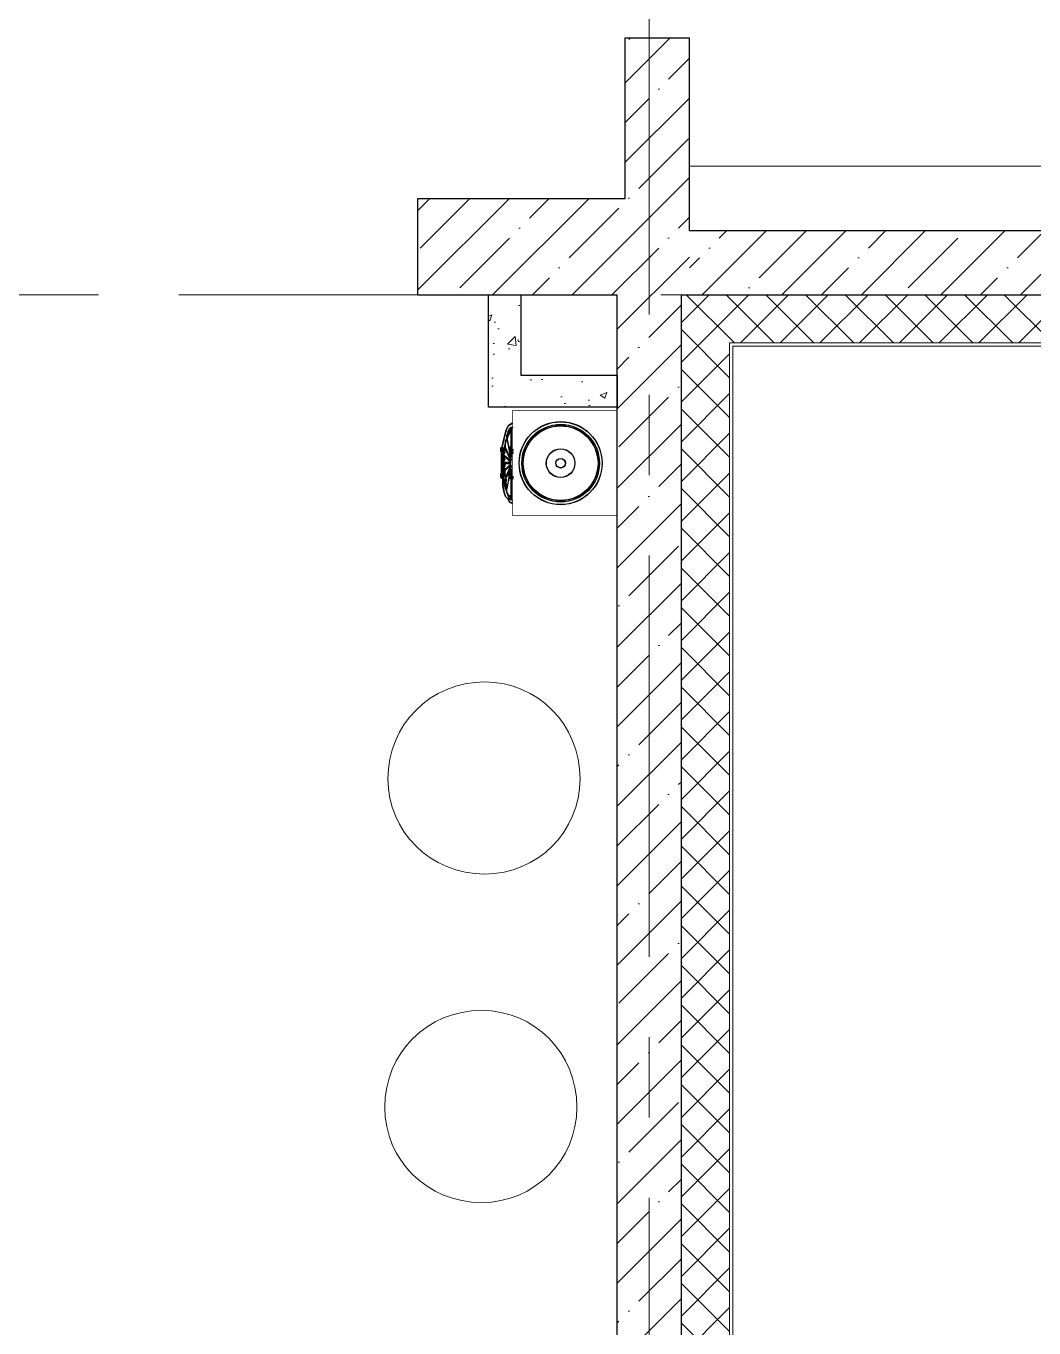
# Model space of a CAD drawing. Header units: millimetres. Extents: x -13407 to 93998, y -2611 to 109271.
# Drawn here: x 10960 to 14098, y 3033 to 7087 of the extents above; entities that cross this region are included whole.
import ezdxf

# ---------------------------------------------------------------- set-up
doc = ezdxf.new("R2010")
doc.units = ezdxf.units.MM
doc.linetypes.add('CENTER', pattern=[2, 1.25, -0.25, 0.25, -0.25])
for name, color, linetype, lineweight in [('АР_Навесной фасад', 5, 'Continuous', 5), ('АР_Оси', 193, 'Continuous', 9), ('АР_Перегородки газоблок', 165, 'Continuous', 30), ('АР_Перегородки газоблок_Штрих', 165, 'Continuous', 5), ('АР_Подоконники', 163, 'Continuous', 9), ('АР_Сущ Несущая стена', 202, 'Continuous', 30), ('АР_Утеплитель', 250, 'Continuous', 9), ('АР_Штриховка монолит', 250, 'Continuous', 9), ('ТХ_мебель передв', 250, 'Continuous', 13)]:
    doc.layers.add(name, color=color, linetype=linetype, lineweight=lineweight)
doc.layers.add('ТХ_обор_бытовое', color=14, linetype='Continuous')

# ---------------------------------------------------------------- blocks, each defined once
blk = doc.blocks.new('У300')
at = {"layer": 'ТХ_обор_бытовое', "transparency": 33554559}
for points in [[(-230550.5, 67413.5), (-230554.7, 67413.5), (-230554.7, 67409.3), (-230550.5, 67405.1), (-230546.2, 67409.3), (-230546.2, 67413.5)], [(-230550.5, 67413), (-230554.7, 67413), (-230554.7, 67408.8), (-230550.5, 67404.6), (-230546.3, 67408.8), (-230546.3, 67413)], [(-230546.2, 67417.8), (-230550.5, 67417.8), (-230550.5, 67413.5), (-230546.2, 67409.3), (-230542, 67413.5), (-230542, 67417.8)], [(-230546.3, 67417.3), (-230550.5, 67417.3), (-230550.5, 67413), (-230546.3, 67408.8), (-230542, 67413), (-230542, 67417.3)], [(-230575.9, 67354.3), (-230580.1, 67354.3), (-230580.1, 67350), (-230575.9, 67345.8), (-230571.6, 67350), (-230571.6, 67354.3)], [(-230575.9, 67354.3), (-230580.1, 67354.3), (-230580.1, 67350), (-230575.9, 67345.8), (-230571.6, 67350), (-230571.6, 67354.3)], [(-230575.9, 67354.3), (-230580.1, 67354.3), (-230580.1, 67350), (-230575.9, 67345.8), (-230571.6, 67350), (-230571.6, 67354.3)], [(-230575.9, 67354.3), (-230580.1, 67354.3), (-230580.1, 67350), (-230575.9, 67345.8), (-230571.6, 67350), (-230571.6, 67354.3)], [(-230575.9, 67354.3), (-230580.1, 67354.3), (-230580.1, 67350), (-230575.9, 67345.8), (-230571.6, 67350), (-230571.6, 67354.3)], [(-230575.9, 67354.3), (-230580.1, 67354.3), (-230580.1, 67350), (-230575.9, 67345.8), (-230571.6, 67350), (-230571.6, 67354.3)], [(-230575.9, 67353.8), (-230580.1, 67353.8), (-230580.1, 67349.5), (-230575.9, 67345.3), (-230571.7, 67349.5), (-230571.7, 67353.8)], [(-230575.9, 67353.8), (-230580.1, 67353.8), (-230580.1, 67349.5), (-230575.9, 67345.3), (-230571.7, 67349.5), (-230571.7, 67353.8)], [(-230575.9, 67353.8), (-230580.1, 67353.8), (-230580.1, 67349.5), (-230575.9, 67345.3), (-230571.7, 67349.5), (-230571.7, 67353.8)], [(-230575.9, 67353.8), (-230580.1, 67353.8), (-230580.1, 67349.5), (-230575.9, 67345.3), (-230571.7, 67349.5), (-230571.7, 67353.8)], [(-230575.9, 67353.8), (-230580.1, 67353.8), (-230580.1, 67349.5), (-230575.9, 67345.3), (-230571.7, 67349.5), (-230571.7, 67353.8)], [(-230575.9, 67353.8), (-230580.1, 67353.8), (-230580.1, 67349.5), (-230575.9, 67345.3), (-230571.7, 67349.5), (-230571.7, 67353.8)], [(-230575.9, 67350), (-230580.1, 67350), (-230580.1, 67345.8), (-230575.9, 67341.6), (-230571.6, 67345.8), (-230571.6, 67350)], [(-230575.9, 67350), (-230580.1, 67350), (-230580.1, 67345.8), (-230575.9, 67341.6), (-230571.6, 67345.8), (-230571.6, 67350)], [(-230575.9, 67350), (-230580.1, 67350), (-230580.1, 67345.8), (-230575.9, 67341.6), (-230571.6, 67345.8), (-230571.6, 67350)], [(-230575.9, 67350), (-230580.1, 67350), (-230580.1, 67345.8), (-230575.9, 67341.6), (-230571.6, 67345.8), (-230571.6, 67350)], [(-230575.9, 67350), (-230580.1, 67350), (-230580.1, 67345.8), (-230575.9, 67341.6), (-230571.6, 67345.8), (-230571.6, 67350)], [(-230575.9, 67350), (-230580.1, 67350), (-230580.1, 67345.8), (-230575.9, 67341.6), (-230571.6, 67345.8), (-230571.6, 67350)], [(-230575.9, 67350), (-230580.1, 67350), (-230580.1, 67345.8), (-230575.9, 67341.6), (-230571.6, 67345.8), (-230571.6, 67350)], [(-230575.9, 67350), (-230580.1, 67350), (-230580.1, 67345.8), (-230575.9, 67341.6), (-230571.6, 67345.8), (-230571.6, 67350)], [(-230575.9, 67350), (-230580.1, 67350), (-230580.1, 67345.8), (-230575.9, 67341.6), (-230571.6, 67345.8), (-230571.6, 67350)], [(-230575.9, 67350), (-230580.1, 67350), (-230580.1, 67345.8), (-230575.9, 67341.6), (-230571.6, 67345.8), (-230571.6, 67350)], [(-230575.9, 67350), (-230580.1, 67350), (-230580.1, 67345.8), (-230575.9, 67341.6), (-230571.6, 67345.8), (-230571.6, 67350)], [(-230575.9, 67350), (-230580.1, 67350), (-230580.1, 67345.8), (-230575.9, 67341.6), (-230571.6, 67345.8), (-230571.6, 67350)], [(-230575.9, 67350), (-230580.1, 67350), (-230580.1, 67345.8), (-230575.9, 67341.6), (-230571.6, 67345.8), (-230571.6, 67350)], [(-230575.9, 67349.5), (-230580.1, 67349.5), (-230580.1, 67345.3), (-230575.9, 67341.1), (-230571.7, 67345.3), (-230571.7, 67349.5)], [(-230575.9, 67349.5), (-230580.1, 67349.5), (-230580.1, 67345.3), (-230575.9, 67341.1), (-230571.7, 67345.3), (-230571.7, 67349.5)], [(-230575.9, 67349.5), (-230580.1, 67349.5), (-230580.1, 67345.3), (-230575.9, 67341.1), (-230571.7, 67345.3), (-230571.7, 67349.5)], [(-230575.9, 67349.5), (-230580.1, 67349.5), (-230580.1, 67345.3), (-230575.9, 67341.1), (-230571.7, 67345.3), (-230571.7, 67349.5)], [(-230575.9, 67349.5), (-230580.1, 67349.5), (-230580.1, 67345.3), (-230575.9, 67341.1), (-230571.7, 67345.3), (-230571.7, 67349.5)], [(-230575.9, 67349.5), (-230580.1, 67349.5), (-230580.1, 67345.3), (-230575.9, 67341.1), (-230571.7, 67345.3), (-230571.7, 67349.5)], [(-230575.9, 67349.5), (-230580.1, 67349.5), (-230580.1, 67345.3), (-230575.9, 67341.1), (-230571.7, 67345.3), (-230571.7, 67349.5)], [(-230575.9, 67349.5), (-230580.1, 67349.5), (-230580.1, 67345.3), (-230575.9, 67341.1), (-230571.7, 67345.3), (-230571.7, 67349.5)], [(-230575.9, 67349.5), (-230580.1, 67349.5), (-230580.1, 67345.3), (-230575.9, 67341.1), (-230571.7, 67345.3), (-230571.7, 67349.5)], [(-230575.9, 67349.5), (-230580.1, 67349.5), (-230580.1, 67345.3), (-230575.9, 67341.1), (-230571.7, 67345.3), (-230571.7, 67349.5)], [(-230575.9, 67349.5), (-230580.1, 67349.5), (-230580.1, 67345.3), (-230575.9, 67341.1), (-230571.7, 67345.3), (-230571.7, 67349.5)], [(-230575.9, 67349.5), (-230580.1, 67349.5), (-230580.1, 67345.3), (-230575.9, 67341.1), (-230571.7, 67345.3), (-230571.7, 67349.5)], [(-230575.9, 67349.5), (-230580.1, 67349.5), (-230580.1, 67345.3), (-230575.9, 67341.1), (-230571.7, 67345.3), (-230571.7, 67349.5)], [(-230575.9, 67345.8), (-230580.1, 67345.8), (-230580.1, 67341.6), (-230575.9, 67337.3), (-230571.6, 67341.6), (-230571.6, 67345.8)], [(-230575.9, 67345.3), (-230580.1, 67345.3), (-230580.1, 67341.1), (-230575.9, 67336.8), (-230571.7, 67341.1), (-230571.7, 67345.3)], [(-230571.6, 67354.3), (-230575.9, 67354.3), (-230575.9, 67350), (-230571.6, 67345.8), (-230567.4, 67350), (-230567.4, 67354.3)], [(-230571.6, 67354.3), (-230575.9, 67354.3), (-230575.9, 67350), (-230571.6, 67345.8), (-230567.4, 67350), (-230567.4, 67354.3)], [(-230571.6, 67354.3), (-230575.9, 67354.3), (-230575.9, 67350), (-230571.6, 67345.8), (-230567.4, 67350), (-230567.4, 67354.3)], [(-230571.6, 67354.3), (-230575.9, 67354.3), (-230575.9, 67350), (-230571.6, 67345.8), (-230567.4, 67350), (-230567.4, 67354.3)], [(-230571.6, 67354.3), (-230575.9, 67354.3), (-230575.9, 67350), (-230571.6, 67345.8), (-230567.4, 67350), (-230567.4, 67354.3)], [(-230571.7, 67353.8), (-230575.9, 67353.8), (-230575.9, 67349.5), (-230571.7, 67345.3), (-230567.4, 67349.5), (-230567.4, 67353.8)], [(-230571.7, 67353.8), (-230575.9, 67353.8), (-230575.9, 67349.5), (-230571.7, 67345.3), (-230567.4, 67349.5), (-230567.4, 67353.8)], [(-230571.7, 67353.8), (-230575.9, 67353.8), (-230575.9, 67349.5), (-230571.7, 67345.3), (-230567.4, 67349.5), (-230567.4, 67353.8)], [(-230571.7, 67353.8), (-230575.9, 67353.8), (-230575.9, 67349.5), (-230571.7, 67345.3), (-230567.4, 67349.5), (-230567.4, 67353.8)], [(-230571.7, 67353.8), (-230575.9, 67353.8), (-230575.9, 67349.5), (-230571.7, 67345.3), (-230567.4, 67349.5), (-230567.4, 67353.8)], [(-230571.6, 67350), (-230575.9, 67350), (-230575.9, 67345.8), (-230571.6, 67341.6), (-230567.4, 67345.8), (-230567.4, 67350)], [(-230571.6, 67350), (-230575.9, 67350), (-230575.9, 67345.8), (-230571.6, 67341.6), (-230567.4, 67345.8), (-230567.4, 67350)], [(-230571.6, 67350), (-230575.9, 67350), (-230575.9, 67345.8), (-230571.6, 67341.6), (-230567.4, 67345.8), (-230567.4, 67350)], [(-230571.6, 67350), (-230575.9, 67350), (-230575.9, 67345.8), (-230571.6, 67341.6), (-230567.4, 67345.8), (-230567.4, 67350)], [(-230571.6, 67350), (-230575.9, 67350), (-230575.9, 67345.8), (-230571.6, 67341.6), (-230567.4, 67345.8), (-230567.4, 67350)], [(-230571.6, 67350), (-230575.9, 67350), (-230575.9, 67345.8), (-230571.6, 67341.6), (-230567.4, 67345.8), (-230567.4, 67350)], [(-230571.6, 67350), (-230575.9, 67350), (-230575.9, 67345.8), (-230571.6, 67341.6), (-230567.4, 67345.8), (-230567.4, 67350)], [(-230571.6, 67350), (-230575.9, 67350), (-230575.9, 67345.8), (-230571.6, 67341.6), (-230567.4, 67345.8), (-230567.4, 67350)], [(-230571.7, 67349.5), (-230575.9, 67349.5), (-230575.9, 67345.3), (-230571.7, 67341.1), (-230567.4, 67345.3), (-230567.4, 67349.5)], [(-230571.7, 67349.5), (-230575.9, 67349.5), (-230575.9, 67345.3), (-230571.7, 67341.1), (-230567.4, 67345.3), (-230567.4, 67349.5)], [(-230571.7, 67349.5), (-230575.9, 67349.5), (-230575.9, 67345.3), (-230571.7, 67341.1), (-230567.4, 67345.3), (-230567.4, 67349.5)], [(-230571.7, 67349.5), (-230575.9, 67349.5), (-230575.9, 67345.3), (-230571.7, 67341.1), (-230567.4, 67345.3), (-230567.4, 67349.5)], [(-230571.7, 67349.5), (-230575.9, 67349.5), (-230575.9, 67345.3), (-230571.7, 67341.1), (-230567.4, 67345.3), (-230567.4, 67349.5)], [(-230571.7, 67349.5), (-230575.9, 67349.5), (-230575.9, 67345.3), (-230571.7, 67341.1), (-230567.4, 67345.3), (-230567.4, 67349.5)], [(-230571.7, 67349.5), (-230575.9, 67349.5), (-230575.9, 67345.3), (-230571.7, 67341.1), (-230567.4, 67345.3), (-230567.4, 67349.5)], [(-230571.7, 67349.5), (-230575.9, 67349.5), (-230575.9, 67345.3), (-230571.7, 67341.1), (-230567.4, 67345.3), (-230567.4, 67349.5)], [(-230567.4, 67341.1), (-230571.7, 67341.1), (-230571.7, 67336.8), (-230567.4, 67332.6), (-230563.2, 67336.8), (-230563.2, 67341.1)], [(-230567.4, 67341.6), (-230571.6, 67341.6), (-230571.6, 67337.3), (-230567.4, 67333.1), (-230563.2, 67337.3), (-230563.2, 67341.6)], [(-230567.4, 67328.9), (-230571.6, 67328.9), (-230571.6, 67324.6), (-230567.4, 67320.4), (-230563.2, 67324.6), (-230563.2, 67328.9)], [(-230546.2, 67358.5), (-230550.5, 67358.5), (-230550.5, 67354.3), (-230546.2, 67350), (-230542, 67354.3), (-230542, 67358.5)], [(-230546.2, 67358.5), (-230550.5, 67358.5), (-230550.5, 67354.3), (-230546.2, 67350), (-230542, 67354.3), (-230542, 67358.5)], [(-230546.3, 67358), (-230550.5, 67358), (-230550.5, 67353.8), (-230546.3, 67349.5), (-230542, 67353.8), (-230542, 67358)], [(-230546.3, 67358), (-230550.5, 67358), (-230550.5, 67353.8), (-230546.3, 67349.5), (-230542, 67353.8), (-230542, 67358)], [(-230546.2, 67354.3), (-230550.5, 67354.3), (-230550.5, 67350), (-230546.2, 67345.8), (-230542, 67350), (-230542, 67354.3)], [(-230546.2, 67354.3), (-230550.5, 67354.3), (-230550.5, 67350), (-230546.2, 67345.8), (-230542, 67350), (-230542, 67354.3)], [(-230546.2, 67354.3), (-230550.5, 67354.3), (-230550.5, 67350), (-230546.2, 67345.8), (-230542, 67350), (-230542, 67354.3)], [(-230546.3, 67353.8), (-230550.5, 67353.8), (-230550.5, 67349.5), (-230546.3, 67345.3), (-230542, 67349.5), (-230542, 67353.8)], [(-230546.3, 67353.8), (-230550.5, 67353.8), (-230550.5, 67349.5), (-230546.3, 67345.3), (-230542, 67349.5), (-230542, 67353.8)], [(-230546.3, 67353.8), (-230550.5, 67353.8), (-230550.5, 67349.5), (-230546.3, 67345.3), (-230542, 67349.5), (-230542, 67353.8)], [(-230546.2, 67350), (-230550.5, 67350), (-230550.5, 67345.8), (-230546.2, 67341.6), (-230542, 67345.8), (-230542, 67350)], [(-230546.3, 67349.5), (-230550.5, 67349.5), (-230550.5, 67345.3), (-230546.3, 67341.1), (-230542, 67345.3), (-230542, 67349.5)], [(-230546.2, 67345.8), (-230550.5, 67345.8), (-230550.5, 67341.6), (-230546.2, 67337.3), (-230542, 67341.6), (-230542, 67345.8)], [(-230546.2, 67345.8), (-230550.5, 67345.8), (-230550.5, 67341.6), (-230546.2, 67337.3), (-230542, 67341.6), (-230542, 67345.8)], [(-230546.2, 67345.8), (-230550.5, 67345.8), (-230550.5, 67341.6), (-230546.2, 67337.3), (-230542, 67341.6), (-230542, 67345.8)], [(-230546.2, 67345.8), (-230550.5, 67345.8), (-230550.5, 67341.6), (-230546.2, 67337.3), (-230542, 67341.6), (-230542, 67345.8)], [(-230546.3, 67345.3), (-230550.5, 67345.3), (-230550.5, 67341.1), (-230546.3, 67336.8), (-230542, 67341.1), (-230542, 67345.3)], [(-230546.3, 67345.3), (-230550.5, 67345.3), (-230550.5, 67341.1), (-230546.3, 67336.8), (-230542, 67341.1), (-230542, 67345.3)], [(-230546.3, 67345.3), (-230550.5, 67345.3), (-230550.5, 67341.1), (-230546.3, 67336.8), (-230542, 67341.1), (-230542, 67345.3)], [(-230546.3, 67345.3), (-230550.5, 67345.3), (-230550.5, 67341.1), (-230546.3, 67336.8), (-230542, 67341.1), (-230542, 67345.3)], [(-230542, 67349.5), (-230546.3, 67349.5), (-230546.3, 67345.3), (-230542, 67341.1), (-230537.8, 67345.3), (-230537.8, 67349.5)], [(-230542, 67341.1), (-230546.3, 67341.1), (-230546.3, 67336.8), (-230542, 67332.6), (-230537.8, 67336.8), (-230537.8, 67341.1)], [(-230542, 67341.1), (-230546.3, 67341.1), (-230546.3, 67336.8), (-230542, 67332.6), (-230537.8, 67336.8), (-230537.8, 67341.1)], [(-230542, 67350), (-230546.2, 67350), (-230546.2, 67345.8), (-230542, 67341.6), (-230537.8, 67345.8), (-230537.8, 67350)], [(-230542, 67341.6), (-230546.2, 67341.6), (-230546.2, 67337.3), (-230542, 67333.1), (-230537.8, 67337.3), (-230537.8, 67341.6)], [(-230542, 67341.6), (-230546.2, 67341.6), (-230546.2, 67337.3), (-230542, 67333.1), (-230537.8, 67337.3), (-230537.8, 67341.6)], [(-230567.4, 67328.4), (-230571.7, 67328.4), (-230571.7, 67324.1), (-230567.4, 67319.9), (-230563.2, 67324.1), (-230563.2, 67328.4)], [(-230567.4, 67319.9), (-230571.7, 67319.9), (-230571.7, 67315.7), (-230567.4, 67311.4), (-230563.2, 67315.7), (-230563.2, 67319.9)], [(-230567.4, 67307.2), (-230571.7, 67307.2), (-230571.7, 67303), (-230567.4, 67298.7), (-230563.2, 67303), (-230563.2, 67307.2)], [(-230567.4, 67303), (-230571.7, 67303), (-230571.7, 67298.7), (-230567.4, 67294.5), (-230563.2, 67298.7), (-230563.2, 67303)], [(-230567.4, 67303), (-230571.7, 67303), (-230571.7, 67298.7), (-230567.4, 67294.5), (-230563.2, 67298.7), (-230563.2, 67303)], [(-230567.4, 67298.7), (-230571.7, 67298.7), (-230571.7, 67294.5), (-230567.4, 67290.3), (-230563.2, 67294.5), (-230563.2, 67298.7)], [(-230567.4, 67298.7), (-230571.7, 67298.7), (-230571.7, 67294.5), (-230567.4, 67290.3), (-230563.2, 67294.5), (-230563.2, 67298.7)], [(-230567.4, 67298.7), (-230571.7, 67298.7), (-230571.7, 67294.5), (-230567.4, 67290.3), (-230563.2, 67294.5), (-230563.2, 67298.7)], [(-230567.4, 67298.7), (-230571.7, 67298.7), (-230571.7, 67294.5), (-230567.4, 67290.3), (-230563.2, 67294.5), (-230563.2, 67298.7)], [(-230567.4, 67290.3), (-230571.7, 67290.3), (-230571.7, 67286), (-230567.4, 67281.8), (-230563.2, 67286), (-230563.2, 67290.3)], [(-230567.4, 67320.4), (-230571.6, 67320.4), (-230571.6, 67316.2), (-230567.4, 67311.9), (-230563.2, 67316.2), (-230563.2, 67320.4)], [(-230567.4, 67307.7), (-230571.6, 67307.7), (-230571.6, 67303.5), (-230567.4, 67299.2), (-230563.2, 67303.5), (-230563.2, 67307.7)], [(-230567.4, 67303.5), (-230571.6, 67303.5), (-230571.6, 67299.2), (-230567.4, 67295), (-230563.2, 67299.2), (-230563.2, 67303.5)], [(-230567.4, 67303.5), (-230571.6, 67303.5), (-230571.6, 67299.2), (-230567.4, 67295), (-230563.2, 67299.2), (-230563.2, 67303.5)], [(-230567.4, 67299.2), (-230571.6, 67299.2), (-230571.6, 67295), (-230567.4, 67290.8), (-230563.2, 67295), (-230563.2, 67299.2)], [(-230567.4, 67299.2), (-230571.6, 67299.2), (-230571.6, 67295), (-230567.4, 67290.8), (-230563.2, 67295), (-230563.2, 67299.2)], [(-230567.4, 67299.2), (-230571.6, 67299.2), (-230571.6, 67295), (-230567.4, 67290.8), (-230563.2, 67295), (-230563.2, 67299.2)], [(-230567.4, 67299.2), (-230571.6, 67299.2), (-230571.6, 67295), (-230567.4, 67290.8), (-230563.2, 67295), (-230563.2, 67299.2)], [(-230567.4, 67290.8), (-230571.6, 67290.8), (-230571.6, 67286.5), (-230567.4, 67282.3), (-230563.2, 67286.5), (-230563.2, 67290.8)], [(-230575.9, 67273.8), (-230580.1, 67273.8), (-230580.1, 67269.6), (-230575.9, 67265.4), (-230571.6, 67269.6), (-230571.6, 67273.8)], [(-230575.9, 67273.8), (-230580.1, 67273.8), (-230580.1, 67269.6), (-230575.9, 67265.4), (-230571.6, 67269.6), (-230571.6, 67273.8)], [(-230575.9, 67273.3), (-230580.1, 67273.3), (-230580.1, 67269.1), (-230575.9, 67264.9), (-230571.7, 67269.1), (-230571.7, 67273.3)], [(-230575.9, 67273.3), (-230580.1, 67273.3), (-230580.1, 67269.1), (-230575.9, 67264.9), (-230571.7, 67269.1), (-230571.7, 67273.3)], [(-230575.9, 67269.6), (-230580.1, 67269.6), (-230580.1, 67265.4), (-230575.9, 67261.1), (-230571.6, 67265.4), (-230571.6, 67269.6)], [(-230575.9, 67269.6), (-230580.1, 67269.6), (-230580.1, 67265.4), (-230575.9, 67261.1), (-230571.6, 67265.4), (-230571.6, 67269.6)], [(-230575.9, 67269.6), (-230580.1, 67269.6), (-230580.1, 67265.4), (-230575.9, 67261.1), (-230571.6, 67265.4), (-230571.6, 67269.6)], [(-230575.9, 67269.6), (-230580.1, 67269.6), (-230580.1, 67265.4), (-230575.9, 67261.1), (-230571.6, 67265.4), (-230571.6, 67269.6)], [(-230575.9, 67269.6), (-230580.1, 67269.6), (-230580.1, 67265.4), (-230575.9, 67261.1), (-230571.6, 67265.4), (-230571.6, 67269.6)], [(-230575.9, 67269.6), (-230580.1, 67269.6), (-230580.1, 67265.4), (-230575.9, 67261.1), (-230571.6, 67265.4), (-230571.6, 67269.6)], [(-230575.9, 67269.6), (-230580.1, 67269.6), (-230580.1, 67265.4), (-230575.9, 67261.1), (-230571.6, 67265.4), (-230571.6, 67269.6)], [(-230575.9, 67269.6), (-230580.1, 67269.6), (-230580.1, 67265.4), (-230575.9, 67261.1), (-230571.6, 67265.4), (-230571.6, 67269.6)], [(-230575.9, 67269.6), (-230580.1, 67269.6), (-230580.1, 67265.4), (-230575.9, 67261.1), (-230571.6, 67265.4), (-230571.6, 67269.6)], [(-230575.9, 67269.1), (-230580.1, 67269.1), (-230580.1, 67264.9), (-230575.9, 67260.6), (-230571.7, 67264.9), (-230571.7, 67269.1)], [(-230575.9, 67269.1), (-230580.1, 67269.1), (-230580.1, 67264.9), (-230575.9, 67260.6), (-230571.7, 67264.9), (-230571.7, 67269.1)], [(-230575.9, 67269.1), (-230580.1, 67269.1), (-230580.1, 67264.9), (-230575.9, 67260.6), (-230571.7, 67264.9), (-230571.7, 67269.1)], [(-230575.9, 67269.1), (-230580.1, 67269.1), (-230580.1, 67264.9), (-230575.9, 67260.6), (-230571.7, 67264.9), (-230571.7, 67269.1)], [(-230575.9, 67269.1), (-230580.1, 67269.1), (-230580.1, 67264.9), (-230575.9, 67260.6), (-230571.7, 67264.9), (-230571.7, 67269.1)], [(-230575.9, 67269.1), (-230580.1, 67269.1), (-230580.1, 67264.9), (-230575.9, 67260.6), (-230571.7, 67264.9), (-230571.7, 67269.1)], [(-230575.9, 67269.1), (-230580.1, 67269.1), (-230580.1, 67264.9), (-230575.9, 67260.6), (-230571.7, 67264.9), (-230571.7, 67269.1)], [(-230575.9, 67269.1), (-230580.1, 67269.1), (-230580.1, 67264.9), (-230575.9, 67260.6), (-230571.7, 67264.9), (-230571.7, 67269.1)], [(-230575.9, 67269.1), (-230580.1, 67269.1), (-230580.1, 67264.9), (-230575.9, 67260.6), (-230571.7, 67264.9), (-230571.7, 67269.1)], [(-230575.9, 67265.4), (-230580.1, 67265.4), (-230580.1, 67261.1), (-230575.9, 67256.9), (-230571.6, 67261.1), (-230571.6, 67265.4)], [(-230575.9, 67265.4), (-230580.1, 67265.4), (-230580.1, 67261.1), (-230575.9, 67256.9), (-230571.6, 67261.1), (-230571.6, 67265.4)], [(-230575.9, 67265.4), (-230580.1, 67265.4), (-230580.1, 67261.1), (-230575.9, 67256.9), (-230571.6, 67261.1), (-230571.6, 67265.4)], [(-230575.9, 67265.4), (-230580.1, 67265.4), (-230580.1, 67261.1), (-230575.9, 67256.9), (-230571.6, 67261.1), (-230571.6, 67265.4)], [(-230575.9, 67265.4), (-230580.1, 67265.4), (-230580.1, 67261.1), (-230575.9, 67256.9), (-230571.6, 67261.1), (-230571.6, 67265.4)], [(-230575.9, 67264.9), (-230580.1, 67264.9), (-230580.1, 67260.6), (-230575.9, 67256.4), (-230571.7, 67260.6), (-230571.7, 67264.9)], [(-230575.9, 67264.9), (-230580.1, 67264.9), (-230580.1, 67260.6), (-230575.9, 67256.4), (-230571.7, 67260.6), (-230571.7, 67264.9)], [(-230575.9, 67264.9), (-230580.1, 67264.9), (-230580.1, 67260.6), (-230575.9, 67256.4), (-230571.7, 67260.6), (-230571.7, 67264.9)], [(-230575.9, 67264.9), (-230580.1, 67264.9), (-230580.1, 67260.6), (-230575.9, 67256.4), (-230571.7, 67260.6), (-230571.7, 67264.9)], [(-230575.9, 67264.9), (-230580.1, 67264.9), (-230580.1, 67260.6), (-230575.9, 67256.4), (-230571.7, 67260.6), (-230571.7, 67264.9)], [(-230571.6, 67269.6), (-230575.9, 67269.6), (-230575.9, 67265.4), (-230571.6, 67261.1), (-230567.4, 67265.4), (-230567.4, 67269.6)], [(-230571.6, 67269.6), (-230575.9, 67269.6), (-230575.9, 67265.4), (-230571.6, 67261.1), (-230567.4, 67265.4), (-230567.4, 67269.6)], [(-230571.6, 67269.6), (-230575.9, 67269.6), (-230575.9, 67265.4), (-230571.6, 67261.1), (-230567.4, 67265.4), (-230567.4, 67269.6)], [(-230571.6, 67269.6), (-230575.9, 67269.6), (-230575.9, 67265.4), (-230571.6, 67261.1), (-230567.4, 67265.4), (-230567.4, 67269.6)], [(-230571.6, 67269.6), (-230575.9, 67269.6), (-230575.9, 67265.4), (-230571.6, 67261.1), (-230567.4, 67265.4), (-230567.4, 67269.6)], [(-230571.6, 67269.6), (-230575.9, 67269.6), (-230575.9, 67265.4), (-230571.6, 67261.1), (-230567.4, 67265.4), (-230567.4, 67269.6)], [(-230571.6, 67269.6), (-230575.9, 67269.6), (-230575.9, 67265.4), (-230571.6, 67261.1), (-230567.4, 67265.4), (-230567.4, 67269.6)], [(-230571.6, 67269.6), (-230575.9, 67269.6), (-230575.9, 67265.4), (-230571.6, 67261.1), (-230567.4, 67265.4), (-230567.4, 67269.6)], [(-230571.6, 67269.6), (-230575.9, 67269.6), (-230575.9, 67265.4), (-230571.6, 67261.1), (-230567.4, 67265.4), (-230567.4, 67269.6)], [(-230571.7, 67269.1), (-230575.9, 67269.1), (-230575.9, 67264.9), (-230571.7, 67260.6), (-230567.4, 67264.9), (-230567.4, 67269.1)], [(-230571.7, 67269.1), (-230575.9, 67269.1), (-230575.9, 67264.9), (-230571.7, 67260.6), (-230567.4, 67264.9), (-230567.4, 67269.1)], [(-230571.7, 67269.1), (-230575.9, 67269.1), (-230575.9, 67264.9), (-230571.7, 67260.6), (-230567.4, 67264.9), (-230567.4, 67269.1)], [(-230571.7, 67269.1), (-230575.9, 67269.1), (-230575.9, 67264.9), (-230571.7, 67260.6), (-230567.4, 67264.9), (-230567.4, 67269.1)], [(-230571.7, 67269.1), (-230575.9, 67269.1), (-230575.9, 67264.9), (-230571.7, 67260.6), (-230567.4, 67264.9), (-230567.4, 67269.1)], [(-230571.7, 67269.1), (-230575.9, 67269.1), (-230575.9, 67264.9), (-230571.7, 67260.6), (-230567.4, 67264.9), (-230567.4, 67269.1)], [(-230571.7, 67269.1), (-230575.9, 67269.1), (-230575.9, 67264.9), (-230571.7, 67260.6), (-230567.4, 67264.9), (-230567.4, 67269.1)], [(-230571.7, 67269.1), (-230575.9, 67269.1), (-230575.9, 67264.9), (-230571.7, 67260.6), (-230567.4, 67264.9), (-230567.4, 67269.1)], [(-230571.7, 67269.1), (-230575.9, 67269.1), (-230575.9, 67264.9), (-230571.7, 67260.6), (-230567.4, 67264.9), (-230567.4, 67269.1)], [(-230571.6, 67265.4), (-230575.9, 67265.4), (-230575.9, 67261.1), (-230571.6, 67256.9), (-230567.4, 67261.1), (-230567.4, 67265.4)], [(-230571.6, 67265.4), (-230575.9, 67265.4), (-230575.9, 67261.1), (-230571.6, 67256.9), (-230567.4, 67261.1), (-230567.4, 67265.4)], [(-230571.6, 67265.4), (-230575.9, 67265.4), (-230575.9, 67261.1), (-230571.6, 67256.9), (-230567.4, 67261.1), (-230567.4, 67265.4)], [(-230571.7, 67264.9), (-230575.9, 67264.9), (-230575.9, 67260.6), (-230571.7, 67256.4), (-230567.4, 67260.6), (-230567.4, 67264.9)], [(-230571.7, 67264.9), (-230575.9, 67264.9), (-230575.9, 67260.6), (-230571.7, 67256.4), (-230567.4, 67260.6), (-230567.4, 67264.9)], [(-230571.7, 67264.9), (-230575.9, 67264.9), (-230575.9, 67260.6), (-230571.7, 67256.4), (-230567.4, 67260.6), (-230567.4, 67264.9)], [(-230567.4, 67281.8), (-230571.7, 67281.8), (-230571.7, 67277.6), (-230567.4, 67273.3), (-230563.2, 67277.6), (-230563.2, 67281.8)], [(-230567.4, 67281.8), (-230571.7, 67281.8), (-230571.7, 67277.6), (-230567.4, 67273.3), (-230563.2, 67277.6), (-230563.2, 67281.8)], [(-230567.4, 67277.6), (-230571.7, 67277.6), (-230571.7, 67273.3), (-230567.4, 67269.1), (-230563.2, 67273.3), (-230563.2, 67277.6)], [(-230567.4, 67273.3), (-230571.7, 67273.3), (-230571.7, 67269.1), (-230567.4, 67264.9), (-230563.2, 67269.1), (-230563.2, 67273.3)], [(-230567.4, 67282.3), (-230571.6, 67282.3), (-230571.6, 67278.1), (-230567.4, 67273.8), (-230563.2, 67278.1), (-230563.2, 67282.3)], [(-230567.4, 67282.3), (-230571.6, 67282.3), (-230571.6, 67278.1), (-230567.4, 67273.8), (-230563.2, 67278.1), (-230563.2, 67282.3)], [(-230567.4, 67278.1), (-230571.6, 67278.1), (-230571.6, 67273.8), (-230567.4, 67269.6), (-230563.2, 67273.8), (-230563.2, 67278.1)], [(-230567.4, 67273.8), (-230571.6, 67273.8), (-230571.6, 67269.6), (-230567.4, 67265.4), (-230563.2, 67269.6), (-230563.2, 67273.8)], [(-230563.2, 67269.6), (-230567.4, 67269.6), (-230567.4, 67265.4), (-230563.2, 67261.1), (-230558.9, 67265.4), (-230558.9, 67269.6)], [(-230563.2, 67269.1), (-230567.4, 67269.1), (-230567.4, 67264.9), (-230563.2, 67260.6), (-230559, 67264.9), (-230559, 67269.1)], [(-230563.2, 67256.9), (-230567.4, 67256.9), (-230567.4, 67252.7), (-230563.2, 67248.4), (-230558.9, 67252.7), (-230558.9, 67256.9)], [(-230563.2, 67256.4), (-230567.4, 67256.4), (-230567.4, 67252.2), (-230563.2, 67247.9), (-230559, 67252.2), (-230559, 67256.4)], [(-230563.2, 67252.7), (-230567.4, 67252.7), (-230567.4, 67248.4), (-230563.2, 67244.2), (-230558.9, 67248.4), (-230558.9, 67252.7)], [(-230563.2, 67252.2), (-230567.4, 67252.2), (-230567.4, 67247.9), (-230563.2, 67243.7), (-230559, 67247.9), (-230559, 67252.2)], [(-230550.5, 67269.6), (-230554.7, 67269.6), (-230554.7, 67265.4), (-230550.5, 67261.1), (-230546.2, 67265.4), (-230546.2, 67269.6)], [(-230550.5, 67269.6), (-230554.7, 67269.6), (-230554.7, 67265.4), (-230550.5, 67261.1), (-230546.2, 67265.4), (-230546.2, 67269.6)], [(-230550.5, 67269.1), (-230554.7, 67269.1), (-230554.7, 67264.9), (-230550.5, 67260.6), (-230546.3, 67264.9), (-230546.3, 67269.1)], [(-230550.5, 67269.1), (-230554.7, 67269.1), (-230554.7, 67264.9), (-230550.5, 67260.6), (-230546.3, 67264.9), (-230546.3, 67269.1)], [(-230546.2, 67273.8), (-230550.5, 67273.8), (-230550.5, 67269.6), (-230546.2, 67265.4), (-230542, 67269.6), (-230542, 67273.8)], [(-230546.2, 67273.8), (-230550.5, 67273.8), (-230550.5, 67269.6), (-230546.2, 67265.4), (-230542, 67269.6), (-230542, 67273.8)], [(-230546.2, 67273.8), (-230550.5, 67273.8), (-230550.5, 67269.6), (-230546.2, 67265.4), (-230542, 67269.6), (-230542, 67273.8)], [(-230546.2, 67273.8), (-230550.5, 67273.8), (-230550.5, 67269.6), (-230546.2, 67265.4), (-230542, 67269.6), (-230542, 67273.8)], [(-230546.3, 67273.3), (-230550.5, 67273.3), (-230550.5, 67269.1), (-230546.3, 67264.9), (-230542, 67269.1), (-230542, 67273.3)], [(-230546.3, 67273.3), (-230550.5, 67273.3), (-230550.5, 67269.1), (-230546.3, 67264.9), (-230542, 67269.1), (-230542, 67273.3)], [(-230546.3, 67273.3), (-230550.5, 67273.3), (-230550.5, 67269.1), (-230546.3, 67264.9), (-230542, 67269.1), (-230542, 67273.3)], [(-230546.3, 67273.3), (-230550.5, 67273.3), (-230550.5, 67269.1), (-230546.3, 67264.9), (-230542, 67269.1), (-230542, 67273.3)], [(-230546.2, 67269.6), (-230550.5, 67269.6), (-230550.5, 67265.4), (-230546.2, 67261.1), (-230542, 67265.4), (-230542, 67269.6)], [(-230546.2, 67269.6), (-230550.5, 67269.6), (-230550.5, 67265.4), (-230546.2, 67261.1), (-230542, 67265.4), (-230542, 67269.6)], [(-230546.3, 67269.1), (-230550.5, 67269.1), (-230550.5, 67264.9), (-230546.3, 67260.6), (-230542, 67264.9), (-230542, 67269.1)], [(-230546.3, 67269.1), (-230550.5, 67269.1), (-230550.5, 67264.9), (-230546.3, 67260.6), (-230542, 67264.9), (-230542, 67269.1)], [(-230546.2, 67265.4), (-230550.5, 67265.4), (-230550.5, 67261.1), (-230546.2, 67256.9), (-230542, 67261.1), (-230542, 67265.4)], [(-230546.2, 67265.4), (-230550.5, 67265.4), (-230550.5, 67261.1), (-230546.2, 67256.9), (-230542, 67261.1), (-230542, 67265.4)], [(-230546.3, 67264.9), (-230550.5, 67264.9), (-230550.5, 67260.6), (-230546.3, 67256.4), (-230542, 67260.6), (-230542, 67264.9)], [(-230546.3, 67264.9), (-230550.5, 67264.9), (-230550.5, 67260.6), (-230546.3, 67256.4), (-230542, 67260.6), (-230542, 67264.9)], [(-230546.2, 67261.1), (-230550.5, 67261.1), (-230550.5, 67256.9), (-230546.2, 67252.7), (-230542, 67256.9), (-230542, 67261.1)], [(-230546.2, 67261.1), (-230550.5, 67261.1), (-230550.5, 67256.9), (-230546.2, 67252.7), (-230542, 67256.9), (-230542, 67261.1)], [(-230546.3, 67260.6), (-230550.5, 67260.6), (-230550.5, 67256.4), (-230546.3, 67252.2), (-230542, 67256.4), (-230542, 67260.6)], [(-230546.3, 67260.6), (-230550.5, 67260.6), (-230550.5, 67256.4), (-230546.3, 67252.2), (-230542, 67256.4), (-230542, 67260.6)], [(-230542, 67264.9), (-230546.3, 67264.9), (-230546.3, 67260.6), (-230542, 67256.4), (-230537.8, 67260.6), (-230537.8, 67264.9)], [(-230542, 67260.6), (-230546.3, 67260.6), (-230546.3, 67256.4), (-230542, 67252.2), (-230537.8, 67256.4), (-230537.8, 67260.6)], [(-230542, 67260.6), (-230546.3, 67260.6), (-230546.3, 67256.4), (-230542, 67252.2), (-230537.8, 67256.4), (-230537.8, 67260.6)], [(-230542, 67265.4), (-230546.2, 67265.4), (-230546.2, 67261.1), (-230542, 67256.9), (-230537.8, 67261.1), (-230537.8, 67265.4)], [(-230542, 67261.1), (-230546.2, 67261.1), (-230546.2, 67256.9), (-230542, 67252.7), (-230537.8, 67256.9), (-230537.8, 67261.1)], [(-230542, 67261.1), (-230546.2, 67261.1), (-230546.2, 67256.9), (-230542, 67252.7), (-230537.8, 67256.9), (-230537.8, 67261.1)], [(-230563.2, 67244.2), (-230567.4, 67244.2), (-230567.4, 67240), (-230563.2, 67235.7), (-230558.9, 67240), (-230558.9, 67244.2)], [(-230563.2, 67243.7), (-230567.4, 67243.7), (-230567.4, 67239.5), (-230563.2, 67235.2), (-230559, 67239.5), (-230559, 67243.7)], [(-230563.2, 67240), (-230567.4, 67240), (-230567.4, 67235.7), (-230563.2, 67231.5), (-230558.9, 67235.7), (-230558.9, 67240)], [(-230563.2, 67239.5), (-230567.4, 67239.5), (-230567.4, 67235.2), (-230563.2, 67231), (-230559, 67235.2), (-230559, 67239.5)], [(-230550.5, 67206.1), (-230554.7, 67206.1), (-230554.7, 67201.9), (-230550.5, 67197.6), (-230546.2, 67201.9), (-230546.2, 67206.1)], [(-230550.5, 67205.6), (-230554.7, 67205.6), (-230554.7, 67201.4), (-230550.5, 67197.1), (-230546.3, 67201.4), (-230546.3, 67205.6)]]:
    blk.add_hatch(color=253, dxfattribs=at).paths.add_polyline_path(points)
at = {"layer": 'ТХ_обор_бытовое', "color": 253, "const_width": 2}
blk.add_lwpolyline([(-230216, 67468.6), (-230216, 67142.6), (-230542, 67142.6), (-230542, 67468.6)], close=True, dxfattribs=at)
at = {"layer": 'ТХ_обор_бытовое', "color": 253}
for points in [[(-230550.5, 67184.9), (-230554.7, 67193.4), (-230563.2, 67201.9), (-230567.4, 67214.6), (-230571.6, 67235.7), (-230571.6, 67252.7), (-230575.9, 67278.1), (-230575.9, 67299.2), (-230575.9, 67324.6), (-230575.9, 67345.8), (-230571.6, 67367), (-230567.4, 67383.9), (-230563.2, 67400.8), (-230558.9, 67413.5), (-230554.7, 67422), (-230542, 67430.5), (-230554.7, 67422), (-230558.9, 67413.5), (-230563.2, 67400.8), (-230567.4, 67383.9), (-230571.6, 67367), (-230575.9, 67345.8), (-230575.9, 67324.6), (-230575.9, 67299.2), (-230575.9, 67278.1), (-230571.6, 67252.7), (-230571.6, 67235.7), (-230567.4, 67214.6), (-230563.2, 67201.9), (-230554.7, 67193.4), (-230550.5, 67184.9), (-230542, 67180.7), (-230550.5, 67184.9), (-230554.7, 67193.4), (-230563.2, 67201.9), (-230567.4, 67214.6), (-230571.6, 67235.7), (-230571.6, 67252.7), (-230575.9, 67278.1), (-230575.9, 67299.2), (-230575.9, 67324.6), (-230575.9, 67345.8), (-230571.6, 67367), (-230567.4, 67383.9), (-230563.2, 67400.8), (-230558.9, 67413.5), (-230554.7, 67422), (-230542, 67430.5)], [(-230571.6, 67367), (-230575.9, 67345.8), (-230575.9, 67324.6), (-230575.9, 67299.2), (-230575.9, 67278.1)], [(-230575.9, 67350), (-230575.9, 67345.8), (-230575.9, 67350), (-230571.6, 67350), (-230571.6, 67345.8), (-230575.9, 67345.8)], [(-230542, 67354.3), (-230546.2, 67354.3), (-230546.2, 67350), (-230550.5, 67350), (-230550.5, 67345.8), (-230546.2, 67345.8), (-230546.2, 67341.6), (-230542, 67337.3), (-230546.2, 67341.6), (-230546.2, 67345.8), (-230550.5, 67345.8), (-230550.5, 67350), (-230546.2, 67350), (-230546.2, 67354.3)], [(-230542, 67350), (-230546.2, 67350), (-230546.2, 67345.8), (-230542, 67345.8)], [(-230567.4, 67278.1), (-230571.6, 67299.2)], [(-230389.6, 67303.5), (-230389.6, 67303.5)], [(-230542, 67265.4), (-230546.2, 67265.4), (-230546.2, 67261.1), (-230542, 67261.1)], [(-230542, 67193.4), (-230546.2, 67193.4), (-230550.5, 67193.4), (-230542, 67189.2)], [(-230542, 67180.7), (-230550.5, 67184.9), (-230542, 67180.7)]]:
    blk.add_lwpolyline(points, dxfattribs=at)
at = {"layer": 'ТХ_обор_бытовое', "color": 253, "elevation": -0.6}
for points in [[(-230550.5, 67184.4), (-230554.7, 67192.9), (-230563.2, 67201.4), (-230567.4, 67214.1), (-230571.7, 67235.2), (-230571.7, 67252.2), (-230575.9, 67277.6), (-230575.9, 67298.7), (-230575.9, 67324.1), (-230575.9, 67345.3), (-230571.7, 67366.5), (-230567.4, 67383.4), (-230563.2, 67400.3), (-230559, 67413), (-230554.7, 67421.5), (-230542, 67430), (-230554.7, 67421.5), (-230559, 67413), (-230563.2, 67400.3), (-230567.4, 67383.4), (-230571.7, 67366.5), (-230575.9, 67345.3), (-230575.9, 67324.1), (-230575.9, 67298.7), (-230575.9, 67277.6), (-230571.7, 67252.2), (-230571.7, 67235.2), (-230567.4, 67214.1), (-230563.2, 67201.4), (-230554.7, 67192.9), (-230550.5, 67184.4), (-230542, 67180.2), (-230550.5, 67184.4), (-230554.7, 67192.9), (-230563.2, 67201.4), (-230567.4, 67214.1), (-230571.7, 67235.2), (-230571.7, 67252.2), (-230575.9, 67277.6), (-230575.9, 67298.7), (-230575.9, 67324.1), (-230575.9, 67345.3), (-230571.7, 67366.5), (-230567.4, 67383.4), (-230563.2, 67400.3), (-230559, 67413), (-230554.7, 67421.5), (-230542, 67430)], [(-230571.7, 67366.5), (-230575.9, 67345.3), (-230575.9, 67324.1), (-230575.9, 67298.7), (-230575.9, 67277.6)], [(-230575.9, 67349.5), (-230575.9, 67345.3), (-230575.9, 67349.5), (-230571.7, 67349.5), (-230571.7, 67345.3), (-230575.9, 67345.3)], [(-230542, 67353.8), (-230546.3, 67353.8), (-230546.3, 67349.5), (-230550.5, 67349.5), (-230550.5, 67345.3), (-230546.3, 67345.3), (-230546.3, 67341.1), (-230542, 67336.8), (-230546.3, 67341.1), (-230546.3, 67345.3), (-230550.5, 67345.3), (-230550.5, 67349.5), (-230546.3, 67349.5), (-230546.3, 67353.8)], [(-230542, 67349.5), (-230546.3, 67349.5), (-230546.3, 67345.3), (-230542, 67345.3)], [(-230567.4, 67277.6), (-230571.7, 67298.7)], [(-230389.6, 67303), (-230389.6, 67303)], [(-230542, 67264.9), (-230546.3, 67264.9), (-230546.3, 67260.6), (-230542, 67260.6)], [(-230542, 67192.9), (-230546.3, 67192.9), (-230550.5, 67192.9), (-230542, 67188.7)], [(-230542, 67180.2), (-230550.5, 67184.4), (-230542, 67180.2)]]:
    blk.add_lwpolyline(points, dxfattribs=at)
at = {"layer": 'ТХ_обор_бытовое', "color": 253}
blk.add_lwpolyline([(-230546.2, 67417.8), (-230542, 67417.8, 0.248454), (-230550.5, 67193.4, -0.207133)], format="xyb", close=True, dxfattribs=at)
at = {"layer": 'ТХ_обор_бытовое', "color": 253, "elevation": -0.6}
blk.add_lwpolyline([(-230546.3, 67417.3), (-230542, 67417.3, 0.248454), (-230550.5, 67192.9, -0.207133)], format="xyb", close=True, dxfattribs=at)
for points in [[(-230546.3, 67324.1), (-230559, 67387.6), (-230559, 67391.9), (-230554.7, 67400.3), (-230554.7, 67404.6), (-230550.5, 67408.8), (-230546.3, 67413)], [(-230546.3, 67315.7), (-230563.2, 67353.8), (-230563.2, 67358), (-230563.2, 67362.2), (-230563.2, 67366.5), (-230563.2, 67370.7), (-230563.2, 67374.9), (-230559, 67379.2), (-230559, 67383.4)], [(-230567.4, 67328.4), (-230567.4, 67332.6), (-230567.4, 67336.8), (-230567.4, 67341.1), (-230567.4, 67345.3), (-230563.2, 67345.3), (-230563.2, 67349.5), (-230546.3, 67311.4)], [(-230567.4, 67307.2), (-230567.4, 67311.4), (-230567.4, 67315.7), (-230567.4, 67319.9), (-230567.4, 67324.1), (-230567.4, 67328.4), (-230546.3, 67307.2)], [(-230546.3, 67303), (-230567.4, 67303), (-230567.4, 67298.7), (-230567.4, 67294.5), (-230567.4, 67290.3), (-230567.4, 67286), (-230567.4, 67281.8)], [(-230567.4, 67269.1), (-230567.4, 67273.3), (-230567.4, 67277.6), (-230567.4, 67281.8), (-230546.3, 67298.7), (-230563.2, 67260.6), (-230563.2, 67264.9), (-230567.4, 67264.9)], [(-230563.2, 67256.4), (-230550.5, 67277.6), (-230550.5, 67281.8), (-230546.3, 67294.5), (-230554.7, 67252.2), (-230554.7, 67247.9), (-230559, 67226.8), (-230559, 67231), (-230563.2, 67235.2), (-230563.2, 67239.5), (-230563.2, 67243.7), (-230563.2, 67247.9), (-230563.2, 67252.2)], [(-230571.7, 67264.9), (-230571.7, 67269.1), (-230575.9, 67269.1), (-230575.9, 67264.9), (-230575.9, 67260.6), (-230571.7, 67260.6)], [(-230546.3, 67192.9), (-230546.3, 67197.1), (-230550.5, 67201.4), (-230554.7, 67205.6), (-230554.7, 67209.8), (-230559, 67214.1), (-230559, 67218.3), (-230559, 67222.5), (-230546.3, 67286)], [(-230542, 67256.4), (-230546.3, 67256.4), (-230546.3, 67260.6), (-230550.5, 67264.9), (-230546.3, 67269.1), (-230546.3, 67273.3), (-230542, 67273.3), (-230546.3, 67273.3), (-230546.3, 67269.1), (-230550.5, 67264.9), (-230546.3, 67260.6), (-230546.3, 67256.4)]]:
    blk.add_lwpolyline(points, close=True, dxfattribs=at)
at = {"layer": 'ТХ_обор_бытовое', "color": 253}
for points in [[(-230546.2, 67324.6), (-230558.9, 67388.1), (-230558.9, 67392.4), (-230554.7, 67400.8), (-230554.7, 67405.1), (-230550.5, 67409.3), (-230546.2, 67413.5)], [(-230546.2, 67316.2), (-230563.2, 67354.3), (-230563.2, 67358.5), (-230563.2, 67362.7), (-230563.2, 67367), (-230563.2, 67371.2), (-230563.2, 67375.4), (-230558.9, 67379.7), (-230558.9, 67383.9)], [(-230567.4, 67328.9), (-230567.4, 67333.1), (-230567.4, 67337.3), (-230567.4, 67341.6), (-230567.4, 67345.8), (-230563.2, 67345.8), (-230563.2, 67350), (-230546.2, 67311.9)], [(-230567.4, 67307.7), (-230567.4, 67311.9), (-230567.4, 67316.2), (-230567.4, 67320.4), (-230567.4, 67324.6), (-230567.4, 67328.9), (-230546.2, 67307.7)], [(-230546.2, 67303.5), (-230567.4, 67303.5), (-230567.4, 67299.2), (-230567.4, 67295), (-230567.4, 67290.8), (-230567.4, 67286.5), (-230567.4, 67282.3)], [(-230567.4, 67269.6), (-230567.4, 67273.8), (-230567.4, 67278.1), (-230567.4, 67282.3), (-230546.2, 67299.2), (-230563.2, 67261.1), (-230563.2, 67265.4), (-230567.4, 67265.4)], [(-230563.2, 67256.9), (-230550.5, 67278.1), (-230550.5, 67282.3), (-230546.2, 67295), (-230554.7, 67252.7), (-230554.7, 67248.4), (-230558.9, 67227.3), (-230558.9, 67231.5), (-230563.2, 67235.7), (-230563.2, 67240), (-230563.2, 67244.2), (-230563.2, 67248.4), (-230563.2, 67252.7)], [(-230571.6, 67265.4), (-230571.6, 67269.6), (-230575.9, 67269.6), (-230575.9, 67265.4), (-230575.9, 67261.1), (-230571.6, 67261.1)], [(-230546.2, 67193.4), (-230546.2, 67197.6), (-230550.5, 67201.9), (-230554.7, 67206.1), (-230554.7, 67210.3), (-230558.9, 67214.6), (-230558.9, 67218.8), (-230558.9, 67223), (-230546.2, 67286.5)], [(-230542, 67256.9), (-230546.2, 67256.9), (-230546.2, 67261.1), (-230550.5, 67265.4), (-230546.2, 67269.6), (-230546.2, 67273.8), (-230542, 67273.8), (-230546.2, 67273.8), (-230546.2, 67269.6), (-230550.5, 67265.4), (-230546.2, 67261.1), (-230546.2, 67256.9)]]:
    blk.add_lwpolyline(points, close=True, dxfattribs=at)
for centre, radius in [((-230391.8, 67305.1, -0.6), 129.1), ((-230391.8, 67305.1, -0.6), 129.1), ((-230391.7, 67305.6), 129.1), ((-230391.7, 67305.6), 129.1), ((-230391.7, 67305.6), 120.7), ((-230391.8, 67305.1, -0.6), 120.7), ((-230391.8, 67305.1, -0.6), 116.4), ((-230391.7, 67305.6), 116.4), ((-230391.7, 67305.6), 44.5), ((-230391.8, 67305.1, -0.6), 44.5), ((-230391.8, 67305.1, -0.6), 14.8), ((-230391.7, 67305.6), 14.8)]:
    blk.add_circle(centre, radius, dxfattribs=at)
blk = doc.blocks.new('У012')
at = {"layer": 'ТХ_мебель передв', "color": 253}
blk.add_open_spline([(-181454, 44963.5, -0.6), (-181454, 44799.5, -0.6), (-181586.3, 44667.2, -0.6), (-181750.4, 44667.2, -0.6), (-181919.7, 44667.2, -0.6), (-182052, 44799.5, -0.6), (-182052, 44963.5, -0.6), (-182052, 45132.9, -0.6), (-181919.7, 45265.2, -0.6), (-181750.4, 45265.2, -0.6), (-181586.3, 45265.2, -0.6), (-181454, 45132.9, -0.6), (-181454, 44963.5, -0.6)], degree=3, knots=[0, 0, 0, 0, 1, 1, 1, 2, 2, 2, 3, 3, 3, 4, 4, 4, 4], dxfattribs=at)

msp = doc.modelspace()

# ---------------------------------------------------------------- hatches: boundary and pattern name
at = {"layer": 'АР_Перегородки газоблок_Штрих', "ltscale": 100}
h = msp.add_hatch(dxfattribs=at)
h.set_pattern_fill('AR-CONC', color=253, scale=30)
h.set_pattern_definition([(50, (-58072.46, -55205.73), (215.17805, -18.82564), [22.5, -247.5]), (355, (-58072.46, -55205.73), (-41.6254, 225.65764), [18, -198]), (100.45144, (-58054.53, -55207.3), (173.55265, 206.832), [19.12206, -210.34263]), (46.1842, (-58072.46, -55145.73), (320.1724, -49.6558), [33.75, -371.25]), (96.63564, (-58045.78, -55149.86), (280.3986, 292.2356), [28.6831, -315.5141]), (351.18416, (-58072.46, -55145.73), (280.3986, 292.2356), [27, -297]), (21, (-58042.46, -55160.73), (179.0721, -120.78567), [22.5, -247.5]), (326, (-58042.46, -55160.73), (72.9946, 217.545), [18, -198]), (71.45144, (-58027.54, -55170.8), (252.0667, 96.75935), [19.12206, -210.34263]), (37.5, (-58072.46, -55205.73), (3.647957, 99.868156), [0, -195.6, 0, -201, 0, -198.75]), (7.5, (-58072.46, -55205.73), (78.92086, 118.32351), [0, -114.6, 0, -191.1, 0, -75.75]), (327.5, (-58139.36, -55205.73), (160.14673, -6.76646), [0, -75, 0, -234, 0, -310.5]), (317.5, (-58169.36, -55205.73), (174.95585, 30.0315), [0, -97.5, 0, -155.4, 0, -220.5])])
h.paths.add_polyline_path([(12400, 5900), (12800, 5900), (12800, 6000), (12500, 6000), (12500, 6250), (12400, 6250)])
at = {"layer": 'АР_Утеплитель', "ltscale": 100}
h = msp.add_hatch(dxfattribs=at)
h.set_pattern_fill('ANSI37', color=253, scale=700)
h.set_pattern_definition([(45, (-945096.63, 49153.53), (-61.871843, 61.871843), []), (135, (-945096.63, 49153.53), (-61.871843, -61.871843), [])])
h.paths.add_polyline_path([(-100, 9610), (6250, 9610), (6250, 27480), (11889.8, 27480), (11889.8, 27630), (6100, 27630), (6100, 9760), (-250, 9760), (-250, -250), (13150, -250), (13150, 6100), (21270, 6100), (21270, 11290), (29537.4, 11290), (29537.4, 11040), (29687.4, 11040), (29687.4, 11440), (21120, 11440), (21120, 6250), (13000, 6250), (13000, -100), (-100, -100)])
at = {"layer": 'АР_Штриховка монолит', "ltscale": 100}
h = msp.add_hatch(dxfattribs=at)
h.set_pattern_fill('ANSI35', color=253, scale=700)
h.set_pattern_definition([(45, (-951587.81, 109999.9), (-123.743687, 123.743687), []), (45, (-951464.07, 109999.9), (-123.743687, 123.743687), [218.75, -43.75, 0, -43.75])])
h.paths.add_polyline_path([(20920, 6450), (17165, 6450), (17165, 11331.1), (16965, 11331.1), (16965, 6450), (13025, 6450), (13025, 6250), (20920, 6250)])
h = msp.add_hatch(dxfattribs=at)
h.set_pattern_fill('ANSI35', color=253, scale=700)
h.set_pattern_definition([(45, (-956447.81, 109999.9), (-123.743687, 123.743687), []), (45, (-956324.07, 109999.9), (-123.743687, 123.743687), [218.75, -43.75, 0, -43.75])])
h.paths.add_polyline_path([(12180, 6250), (12800, 6250), (12800, 100), (12165, 100), (12165, -100), (13000, -100), (13000, 6250), (13025, 6250), (13025, 6450), (13025, 7050), (12825, 7050), (12825, 6550), (12180, 6550)])

# ---------------------------------------------------------------- linework, layer by layer
at = {"layer": 'АР_Навесной фасад', "color": 253, "ltscale": 100}
for p, q in [((13150, -250), (13150, 6100)), ((13150, 6100), (21270, 6100)), ((13160, -260), (13160, 6090)), ((13160, 6090), (21280, 6090))]:
    msp.add_line(p, q, dxfattribs=at)
at = {"layer": 'АР_Оси', "color": 253, "linetype": 'CENTER', "ltscale": 1000}
for p, q in [((12900, -1811.3), (12900, 27571.3)), ((-12563.8, 6250), (71033.4, 6250))]:
    msp.add_line(p, q, dxfattribs=at)
at = {"layer": 'АР_Перегородки газоблок', "color": 253, "ltscale": 100}
msp.add_lwpolyline([(12800, 5900), (12400, 5900), (12400, 6250), (12500, 6250), (12500, 6000), (12800, 6000)], close=True, dxfattribs=at)
at = {"layer": 'АР_Подоконники', "color": 253, "ltscale": 100}
msp.add_line((16965, 6650), (13025, 6650), dxfattribs=at)
at = {"layer": 'АР_Сущ Несущая стена', "color": 253, "ltscale": 100}
for p, q in [((12825, 6550), (12825, 7050)), ((12825, 7050), (13025, 7050)), ((13025, 6450), (13025, 7050)), ((12180, 6550), (12825, 6550)), ((12180, 6250), (12180, 6550)), ((13025, 6450), (16965, 6450)), ((12180, 6250), (12800, 6250)), ((12800, 100), (12800, 6250)), ((13000, -100), (13000, 6250)), ((13000, 6250), (21120, 6250))]:
    msp.add_line(p, q, dxfattribs=at)

# ---------------------------------------------------------------- block references
at = {"layer": 'ТХ_мебель передв', "color": 253}
for p in [(194138.8, -40220.7, 0.6), (194128.9, -41243.4, 0.6)]:
    msp.add_blockref('У012', p, dxfattribs=at)
at = {"layer": 'ТХ_обор_бытовое', "color": 253}
msp.add_blockref('У300', (243016, -61579.7), dxfattribs=at)

doc.saveas('drawing.dxf')
